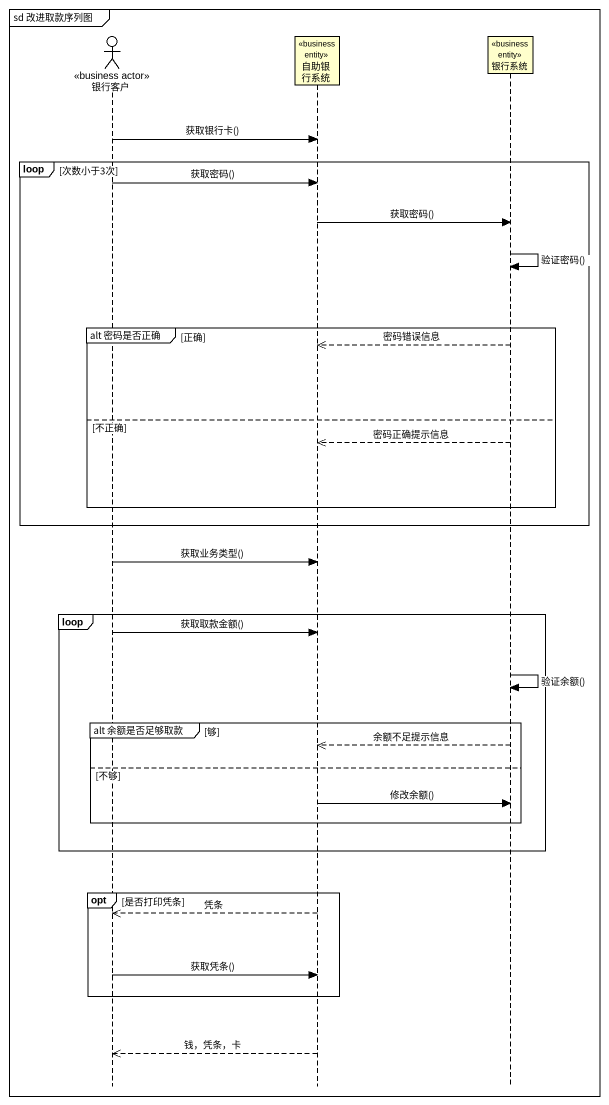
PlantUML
@startuml
mainframe sd 改进取款序列图
hide footbox
actor 银行客户 <<business actor>>
participant 自助银行系统 <<business entity>>
participant 银行系统 <<business entity>>

银行客户 -> 自助银行系统 : 获取银行卡()
loop 次数小于3次
  银行客户 -> 自助银行系统 : 获取密码()
  自助银行系统 -> 银行系统 : 获取密码()
  银行系统 -> 银行系统 : 验证密码()
  group alt 密码是否正确 [正确]
    银行系统 -->> 自助银行系统 : 密码错误信息
  else 不正确
    银行系统 -->> 自助银行系统 : 密码正确提示信息
  end
end
银行客户 -> 自助银行系统 : 获取业务类型()
loop
  银行客户 -> 自助银行系统 : 获取取款金额()
  银行系统 -> 银行系统 : 验证余额()
  group alt 余额是否足够取款 [够]
    银行系统 -->> 自助银行系统 : 余额不足提示信息
  else 不够
    自助银行系统 -> 银行系统 : 修改余额()
  end
end
opt 是否打印凭条
  自助银行系统 -->> 银行客户 : 凭条
  银行客户 -> 自助银行系统 : 获取凭条()
end
自助银行系统 -->> 银行客户 : 钱，凭条，卡
@enduml
